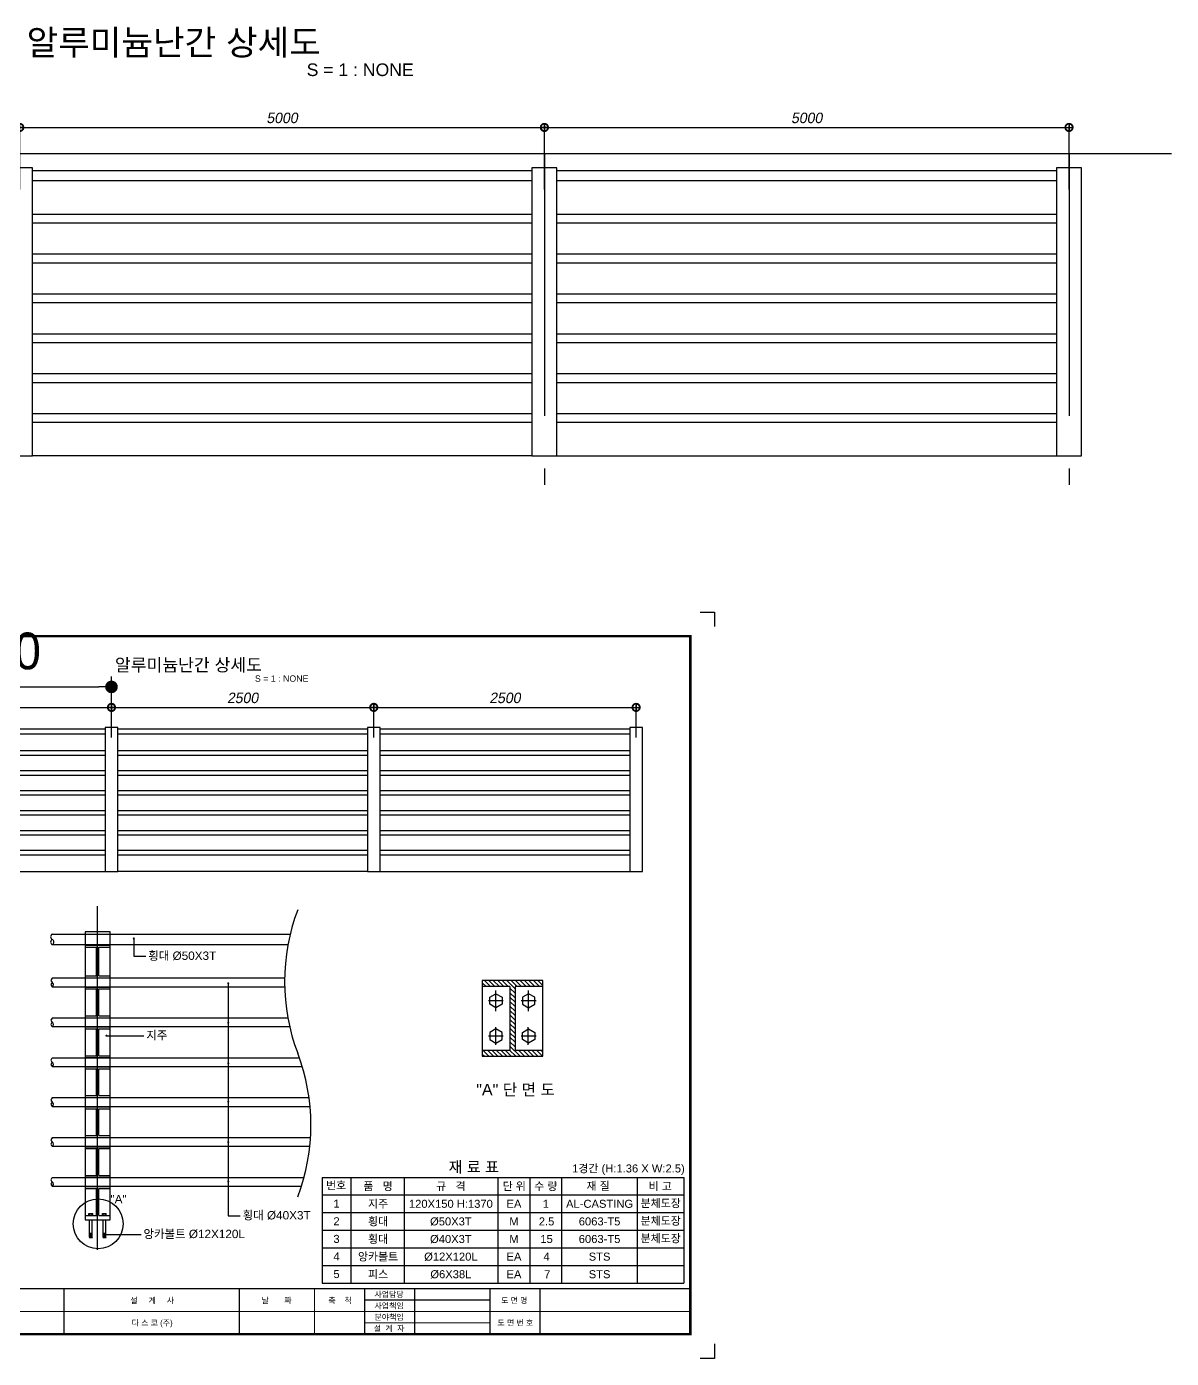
# Model space of a CAD drawing. Header units: metres. Extents: x 185094 to 267743, y 19941 to 53123.
# Drawn here: x 262288 to 267743, y 46780 to 53123 of the extents above; entities that cross this region are included whole.
import ezdxf
from ezdxf.enums import TextEntityAlignment as Align

# ---------------------------------------------------------------- set-up
doc = ezdxf.new("R2010")
doc.units = ezdxf.units.M
doc.header["$LTSCALE"] = 500
doc.linetypes.add('CENTER', pattern=[2, 1.25, -0.25, 0.25, -0.25])
doc.layers.get('Defpoints').update_dxf_attribs({"color": 150})
for name, color, linetype in [('-L-dim', 1, 'Continuous'), ('2-PYO', 7, 'Continuous'), ('BOX', 7, 'Continuous'), ('CONCM', 3, 'Continuous'), ('CS-DIML', 1, 'Continuous'), ('DEFAULT', 7, 'Continuous'), ('EP', 7, 'Continuous'), ('L-dim', 1, 'Continuous'), ('MMTXT', 4, 'Continuous'), ('T25', 7, 'Continuous'), ('일반글자', 7, 'Continuous')]:
    doc.layers.add(name, color=color, linetype=linetype)
doc.styles.add('CZ-TEXT2', font='malgun_0.ttf')
doc.styles.add('GHD', font='arial.ttf')
doc.styles.add('GHS', font='djdg.shx', dxfattribs={"oblique": 10, "bigfont": 'ghs.shx'})
doc.styles.add('HY울릉도B', font='arial.ttf')
doc.styles.add('HY울릉도L', font='arial.ttf')
doc.styles.add('STYLE1', font='arial.ttf', dxfattribs={"height": 0.22})
doc.styles.add('굴림', font='arial.ttf')
doc.styles.add('중고딕', font='arial.ttf')
doc.dimstyles.new('사본 30', dxfattribs={"dimscale": 20, "dimtxt": 2.5, "dimasz": 3.5, "dimexe": 0.5, "dimexo": 0.5, "dimgap": 1, "dimtad": 1, "dimdsep": 46, "dimtxsty": 'GHS', "dimblk1": 'DOTSMALL', "dimblk2": 'DOTSMALL', "dimsah": 1, "dimcen": 0.09, "dimclrd": 8, "dimclre": 8, "dimclrt": 7, "dimadec": 0, "dimazin": 0, "dimtfac": 1, "dimtofl": 0, "dimtmove": 0, "dimatfit": 3, "dimldrblk": 'DOTSMALL', "dimfxl": 0, "dimtolj": 1, "dimtzin": 0, "dimarcsym": 0})
doc.dimstyles.new('일반도면_100', dxfattribs={"dimscale": 120, "dimtxt": 3.5, "dimasz": 1.2, "dimexe": 1, "dimexo": 0, "dimgap": 1, "dimtad": 1, "dimdec": 0, "dimzin": 0, "dimlunit": 6, "dimtxsty": 'CZ-TEXT2', "dimblk1": 'DOT', "dimblk2": 'DOT', "dimsah": 1, "dimcen": 0.09, "dimclrd": 1, "dimclre": 1, "dimclrt": 7, "dimadec": 0, "dimazin": 0, "dimtfac": 0.072, "dimtdec": 0, "dimtix": 1, "dimtmove": 2, "dimatfit": 2, "dimldrblk": 'DOT', "dimfxl": 0, "dimtolj": 1, "dimtzin": 0, "dimarcsym": 0})
doc.dimstyles.new('조경dim-40', dxfattribs={"dimscale": 40, "dimtxt": 3, "dimasz": 0.5, "dimexe": 1, "dimexo": 1.5, "dimgap": 1, "dimtad": 1, "dimdec": 0, "dimrnd": 1, "dimzin": 0, "dimdsep": 46, "dimlunit": 6, "dimtxsty": 'HY울릉도L', "dimblk": 'DOT', "dimcen": 0.5, "dimdle": 2, "dimclrd": 1, "dimclre": 1, "dimclrt": 7, "dimadec": 0, "dimazin": 0, "dimtfac": 1, "dimtdec": 0, "dimtix": 1, "dimtmove": 0, "dimatfit": 2, "dimldrblk": 'DOT', "dimfxl": 0, "dimtolj": 1, "dimtzin": 0, "dimlwd": -1, "dimlwe": -1, "dimarcsym": 0})

# ---------------------------------------------------------------- blocks, each defined once
blk = doc.blocks.new('_Dot')
at = {"color": 0, "linetype": 'ByBlock', "lineweight": -2}
blk.add_line((-0.5, 0), (-1, 0), dxfattribs=at)
at = {"color": 0, "linetype": 'ByBlock', "const_width": 0.5}
blk.add_lwpolyline([(-0.25, 0, 1), (0.25, 0, 1)], format="xyb", close=True, dxfattribs=at)
blk = doc.blocks.new('SDFSDFDSF')
at = {"color": 0}
for p, q in [((33652.2, 10113), (33669.7, 10113)), ((33652.2, 10103.6), (33652.2, 10113)), ((33652.2, 10105.8), (33669.7, 10105.8)), ((33654.4, 10105.8), (33654.4, 10113)), ((33667.4, 10105.8), (33667.4, 10113)), ((33669.7, 10103.6), (33669.7, 10113)), ((33654.4, 10000.4), (33654.4, 10083.6)), ((33667.4, 10000.4), (33667.4, 10083.6)), ((33654.4, 10000.4), (33653.5, 9998.6)), ((33653.5, 9998.6), (33660.5, 9998.6)), ((33660.5, 9998.6), (33660.5, 10021)), ((33660.5, 10021), (33661.4, 10021)), ((33661.4, 9998.6), (33661.4, 10021)), ((33661.4, 9998.6), (33668.3, 9998.6)), ((33667.4, 10000.4), (33668.3, 9998.6))]:
    blk.add_line(p, q, dxfattribs=at)
blk = doc.blocks.new('_DOTSMALL')
at = {"color": 7}
for p, q in [((-0.295, 0), (0.295, 0)), ((0, 0.295), (0, -0.295))]:
    blk.add_line(p, q, dxfattribs=at)
at = {"color": 0, "linetype": 'ByBlock', "const_width": 0.5}
blk.add_lwpolyline([(0.062, 0, 1), (-0.062, 0, 1)], format="xyb", close=True, dxfattribs=at)
blk = doc.blocks.new('*D327')
at = {"color": 8, "lineweight": -2, "transparency": 16777216}
for p, q in [((261442.1, 49737.2), (261442.1, 49890.4)), ((261442.1, 49880.4), (262692.1, 49880.4)), ((262692.1, 49737.2), (262692.1, 49890.4))]:
    blk.add_line(p, q, dxfattribs=at)
at = {"layer": 'Defpoints', "color": 0, "transparency": 16777216}
for p in [(262692.1, 49880.4), (261442.1, 49727.2), (262692.1, 49727.2)]:
    blk.add_point(p, dxfattribs=at)
at = {"color": 8, "lineweight": -2, "transparency": 16777216, "xscale": 70, "yscale": 70, "zscale": 70, "rotation": 180}
blk.add_blockref('_DOTSMALL', (261442.1, 49880.4), dxfattribs=at)
at = {"color": 8, "lineweight": -2, "transparency": 16777216, "xscale": 70, "yscale": 70, "zscale": 70}
blk.add_blockref('_DOTSMALL', (262692.1, 49880.4), dxfattribs=at)
at = {"color": 7, "transparency": 16777216, "insert": (262067.1, 49925.4), "char_height": 50, "attachment_point": 5, "style": 'GHS'}
blk.add_mtext('\\A1;2500', dxfattribs=at)
blk = doc.blocks.new('*D328')
at = {"color": 8, "lineweight": -2, "transparency": 16777216}
for p, q in [((262692.1, 49737.2), (262692.1, 49890.4)), ((262692.1, 49880.4), (263942.1, 49880.4)), ((263942.1, 49737.2), (263942.1, 49890.4))]:
    blk.add_line(p, q, dxfattribs=at)
at = {"layer": 'Defpoints', "color": 0, "transparency": 16777216}
for p in [(263942.1, 49880.4), (262692.1, 49727.2), (263942.1, 49727.2)]:
    blk.add_point(p, dxfattribs=at)
at = {"color": 8, "lineweight": -2, "transparency": 16777216, "xscale": 70, "yscale": 70, "zscale": 70, "rotation": 180}
blk.add_blockref('_DOTSMALL', (262692.1, 49880.4), dxfattribs=at)
at = {"color": 8, "lineweight": -2, "transparency": 16777216, "xscale": 70, "yscale": 70, "zscale": 70}
blk.add_blockref('_DOTSMALL', (263942.1, 49880.4), dxfattribs=at)
at = {"color": 7, "transparency": 16777216, "insert": (263317.1, 49925.4), "char_height": 50, "attachment_point": 5, "style": 'GHS'}
blk.add_mtext('\\A1;2500', dxfattribs=at)
blk = doc.blocks.new('*D329')
at = {"color": 8, "lineweight": -2, "transparency": 16777216}
for p, q in [((263942.1, 49737.2), (263942.1, 49890.4)), ((263942.1, 49880.4), (265192.1, 49880.4)), ((265192.1, 49737.2), (265192.1, 49890.4))]:
    blk.add_line(p, q, dxfattribs=at)
at = {"layer": 'Defpoints', "color": 0, "transparency": 16777216}
for p in [(265192.1, 49880.4), (263942.1, 49727.2), (265192.1, 49727.2)]:
    blk.add_point(p, dxfattribs=at)
at = {"color": 8, "lineweight": -2, "transparency": 16777216, "xscale": 70, "yscale": 70, "zscale": 70, "rotation": 180}
blk.add_blockref('_DOTSMALL', (263942.1, 49880.4), dxfattribs=at)
at = {"color": 8, "lineweight": -2, "transparency": 16777216, "xscale": 70, "yscale": 70, "zscale": 70}
blk.add_blockref('_DOTSMALL', (265192.1, 49880.4), dxfattribs=at)
at = {"color": 7, "transparency": 16777216, "insert": (264567.1, 49925.4), "char_height": 50, "attachment_point": 5, "style": 'GHS'}
blk.add_mtext('\\A1;2500', dxfattribs=at)
blk = doc.blocks.new('*D330')
at = {"layer": 'CS-DIML', "color": 1, "lineweight": -2, "transparency": 16777216}
for p, q in [((261442.1, 49901), (261442.1, 50028)), ((262692.1, 49901), (262692.1, 50028)), ((261502.1, 49978), (262632.1, 49978))]:
    blk.add_line(p, q, dxfattribs=at)
at = {"layer": 'Defpoints', "color": 0, "transparency": 16777216}
for p in [(262692.1, 49978), (261442.1, 49901), (262692.1, 49901)]:
    blk.add_point(p, dxfattribs=at)
at = {"layer": 'CS-DIML', "color": 1, "lineweight": -2, "transparency": 16777216, "xscale": 59.99999999999995, "yscale": 59.99999999999995, "zscale": 59.99999999999995, "rotation": 180}
blk.add_blockref('_Dot', (261442.1, 49978), dxfattribs=at)
at = {"layer": 'CS-DIML', "color": 1, "lineweight": -2, "transparency": 16777216, "xscale": 59.99999999999995, "yscale": 59.99999999999995, "zscale": 59.99999999999995}
blk.add_blockref('_Dot', (262692.1, 49978), dxfattribs=at)
at = {"layer": 'CS-DIML', "color": 7, "transparency": 16777216, "insert": (262067.1, 50133.5), "char_height": 175, "attachment_point": 5, "style": 'CZ-TEXT2'}
blk.add_mtext('\\A1;1,250', dxfattribs=at)
blk = doc.blocks.new('*D325')
at = {"color": 8, "lineweight": -2, "transparency": 16777216}
for p, q in [((262255, 52346.3), (262255, 52652.7)), ((264755, 52346.3), (264755, 52652.7)), ((262255, 52642.7), (264755, 52642.7))]:
    blk.add_line(p, q, dxfattribs=at)
at = {"layer": 'Defpoints', "color": 0, "transparency": 16777216}
for p in [(264755, 52642.7), (262255, 52336.3), (264755, 52336.3)]:
    blk.add_point(p, dxfattribs=at)
at = {"color": 8, "lineweight": -2, "transparency": 16777216, "xscale": 70, "yscale": 70, "zscale": 70, "rotation": 180}
blk.add_blockref('_DOTSMALL', (262255, 52642.7), dxfattribs=at)
at = {"color": 8, "lineweight": -2, "transparency": 16777216, "xscale": 70, "yscale": 70, "zscale": 70}
blk.add_blockref('_DOTSMALL', (264755, 52642.7), dxfattribs=at)
at = {"color": 7, "transparency": 16777216, "insert": (263505, 52687.7), "char_height": 50, "attachment_point": 5, "style": 'GHS'}
blk.add_mtext('\\A1;5000', dxfattribs=at)
blk = doc.blocks.new('*D326')
at = {"color": 8, "lineweight": -2, "transparency": 16777216}
for p, q in [((264755, 52346.3), (264755, 52652.7)), ((267255, 52346.3), (267255, 52652.7)), ((264755, 52642.7), (267255, 52642.7))]:
    blk.add_line(p, q, dxfattribs=at)
at = {"layer": 'Defpoints', "color": 0, "transparency": 16777216}
for p in [(267255, 52642.7), (264755, 52336.3), (267255, 52336.3)]:
    blk.add_point(p, dxfattribs=at)
at = {"color": 8, "lineweight": -2, "transparency": 16777216, "xscale": 70, "yscale": 70, "zscale": 70, "rotation": 180}
blk.add_blockref('_DOTSMALL', (264755, 52642.7), dxfattribs=at)
at = {"color": 8, "lineweight": -2, "transparency": 16777216, "xscale": 70, "yscale": 70, "zscale": 70}
blk.add_blockref('_DOTSMALL', (267255, 52642.7), dxfattribs=at)
at = {"color": 7, "transparency": 16777216, "insert": (266005, 52687.7), "char_height": 50, "attachment_point": 5, "style": 'GHS'}
blk.add_mtext('\\A1;5000', dxfattribs=at)

msp = doc.modelspace()

# ---------------------------------------------------------------- hatches: boundary and pattern name
h = msp.add_hatch()
h.set_pattern_fill('ANSI31', color=256, scale=120, angle=90, style=0)
h.set_pattern_definition([(135, (267778.54, 41452.078), (-10.606602, -10.606602), [])])
h.paths.add_polyline_path([(264459.0998, 48218.5577), (264747.0998, 48218.5577), (264747.0998, 48247.3577), (264615.0998, 48247.3577), (264615.0998, 48550.9577), (264747.0998, 48550.9577), (264747.0998, 48579.7577), (264459.0998, 48579.7577), (264459.0998, 48550.9577), (264591.0998, 48550.9577), (264591.0998, 48247.3577), (264459.0998, 48247.3577)])

# ---------------------------------------------------------------- linework, layer by layer
for p, q in [((258835.8349, 52518.3703), (267742.7037, 52518.3703)), ((262315.0333, 52450.3419), (262195.0333, 52450.3419)), ((262315.0333, 51078.3419), (262315.0333, 52450.3419)), ((264815.0333, 52450.3419), (264695.0333, 52450.3419)), ((264695.0333, 52450.3419), (264695.0333, 51078.3419)), ((264815.0333, 51078.3419), (264815.0333, 52450.3419)), ((267315.0333, 52450.3419), (267195.0333, 52450.3419)), ((267195.0333, 52450.3419), (267195.0333, 51078.3419)), ((267315.0333, 51078.3419), (267315.0333, 52450.3419)), ((262195.0333, 51078.3419), (262315.0333, 51078.3419)), ((264695.0333, 51078.3419), (264815.0333, 51078.3419)), ((267195.0333, 51078.3419), (267315.0333, 51078.3419)), ((262722.1386, 49784.2115), (262662.1386, 49784.2115)), ((262662.1386, 49784.2115), (262662.1386, 49098.2115)), ((262722.1386, 49098.2115), (262722.1386, 49784.2115)), ((263972.1386, 49784.2115), (263912.1386, 49784.2115)), ((263912.1386, 49784.2115), (263912.1386, 49098.2115)), ((263972.1386, 49098.2115), (263972.1386, 49784.2115)), ((265222.1386, 49784.2115), (265162.1386, 49784.2115)), ((265162.1386, 49784.2115), (265162.1386, 49098.2115)), ((265222.1386, 49098.2115), (265222.1386, 49784.2115)), ((262662.1386, 49098.2115), (262722.1386, 49098.2115)), ((263912.1386, 49098.2115), (263972.1386, 49098.2115)), ((265162.1386, 49098.2115), (265222.1386, 49098.2115)), ((262686.2303, 48812.204), (262566.2303, 48812.204)), ((262566.2303, 48812.204), (262566.2303, 47440.204)), ((262686.2303, 47440.204), (262686.2303, 48812.204)), ((264747.0998, 48579.7577), (264459.0998, 48579.7577)), ((264459.0998, 48579.7577), (264459.0998, 48218.5577)), ((264591.0998, 48550.9577), (264459.0998, 48550.9577)), ((264591.0998, 48550.9577), (264591.0998, 48247.3577)), ((264747.0998, 48550.9577), (264615.0998, 48550.9577)), ((264615.0998, 48550.9577), (264615.0998, 48247.3577)), ((264747.0998, 48218.5577), (264747.0998, 48579.7577)), ((264459.0998, 48247.3577), (264591.0998, 48247.3577)), ((264459.0998, 48218.5577), (264747.0998, 48218.5577)), ((264615.0998, 48247.3577), (264747.0998, 48247.3577)), ((262566.2303, 47440.204), (262686.2303, 47440.204))]:
    msp.add_line(p, q)
at = {"color": 1, "linetype": 'CENTER', "ltscale": 2}
for p, q in [((264755.0333, 52518.3703), (264755.0333, 50940.5162)), ((267255.0333, 52518.3703), (267255.0333, 50940.5162)), ((264524.1023, 48434.3558), (264524.1023, 48531.5468)), ((264679.9808, 48434.3558), (264679.9808, 48531.5468)), ((264559.2007, 48483.1577), (264489.0038, 48483.1577)), ((264715.0792, 48483.1577), (264644.8823, 48483.1577)), ((264524.1023, 48272.5621), (264524.1023, 48357.7532)), ((264678.4808, 48272.5621), (264678.4808, 48357.7532)), ((264559.2007, 48315.1577), (264489.0038, 48315.1577)), ((264715.0792, 48315.1577), (264644.8823, 48315.1577))]:
    msp.add_line(p, q, dxfattribs=at)
at = {"color": 240, "true_color": 0xed1f24}
msp.add_line((262626.2303, 47297.1038), (262626.2303, 48934.0368), dxfattribs=at)
at = {"color": 32, "true_color": 0xcd6928}
for p, q in [((262566.2303, 47460.204), (262621.2303, 47460.204)), ((262631.2303, 47460.204), (262686.2303, 47460.204))]:
    msp.add_line(p, q, dxfattribs=at)
for points in [[(265496.5832, 50334.7126), (265565.8139, 50334.7126), (265565.8139, 50265.4818)], [(265565.8139, 46849.1741), (265565.8139, 46779.9434), (265496.5832, 46779.9434)]]:
    msp.add_lwpolyline(points)
for points in [[(264524.1023, 48516.7577), (264553.2007, 48499.9577), (264553.2007, 48466.3577), (264524.1023, 48449.5577), (264495.0038, 48466.3577), (264495.0038, 48499.9577)], [(264679.9808, 48516.7577), (264650.8823, 48499.9577), (264650.8823, 48466.3577), (264679.9808, 48449.5577), (264709.0792, 48466.3577), (264709.0792, 48499.9577)], [(264524.1023, 48281.5577), (264553.2007, 48298.3577), (264553.2007, 48331.9577), (264524.1023, 48348.7577), (264495.0038, 48331.9577), (264495.0038, 48298.3577)], [(264679.9808, 48281.5577), (264650.8823, 48298.3577), (264650.8823, 48331.9577), (264679.9808, 48348.7577), (264709.0792, 48331.9577), (264709.0792, 48298.3577)]]:
    msp.add_lwpolyline(points, close=True)
at = {"color": 0}
msp.add_circle((262628.6191, 47420.7816), 118.8575, dxfattribs=at)
at = {"layer": 'BOX', "color": 4, "const_width": 12}
msp.add_lwpolyline([(260674.4293, 50219.328), (265450.4293, 50219.328), (265450.4293, 46895.328), (260674.4293, 46895.328)], close=True, dxfattribs=at)
at = {"layer": 'BOX', "color": 4, "const_width": 6}
for points in [[(265450.4293, 47111.328), (260674.4293, 47111.328)], [(262465.4293, 47111.328), (262465.4293, 46895.328)], [(263301.2293, 47111.328), (263301.2293, 46895.328)], [(263659.4293, 47111.328), (263659.4293, 46895.328)], [(263898.2293, 47111.328), (263898.2293, 46895.328)], [(264137.0293, 47111.328), (264137.0293, 46895.328)], [(264495.2293, 47111.328), (264495.2293, 46895.328)], [(264734.0293, 47111.328), (264734.0293, 46895.328)], [(265450.4293, 47003.328), (260674.4293, 47003.328)], [(264495.2293, 47057.328), (263898.2293, 47057.328)], [(264495.2293, 46949.328), (263898.2293, 46949.328)]]:
    msp.add_lwpolyline(points, dxfattribs=at)
at = {"layer": 'CONCM', "color": 7}
for p, q in [((264087.0157, 47641.901), (264087.0157, 47138.8024)), ((264533.3859, 47641.901), (264533.3859, 47138.8024)), ((264685.8382, 47641.901), (264685.8382, 47138.8024)), ((264836.4771, 47641.901), (264836.4771, 47138.8024))]:
    msp.add_line(p, q, dxfattribs=at)
at = {"layer": 'DEFAULT'}
for p, q in [((262315.0333, 52438.3419), (264695.0333, 52438.3419)), ((264815.0333, 52438.3419), (267195.0333, 52438.3419)), ((264695.0333, 52388.3419), (262315.0333, 52388.3419)), ((267195.0333, 52388.3419), (264815.0333, 52388.3419)), ((264695.0333, 52228.3419), (262315.0333, 52228.3419)), ((267195.0333, 52228.3419), (264815.0333, 52228.3419)), ((262315.0333, 52188.3419), (264695.0333, 52188.3419)), ((264815.0333, 52188.3419), (267195.0333, 52188.3419)), ((264695.0333, 52038.3419), (262315.0333, 52038.3419)), ((267195.0333, 52038.3419), (264815.0333, 52038.3419)), ((262315.0333, 51998.3419), (264695.0333, 51998.3419)), ((264815.0333, 51998.3419), (267195.0333, 51998.3419)), ((264695.0333, 51848.3419), (262315.0333, 51848.3419)), ((267195.0333, 51848.3419), (264815.0333, 51848.3419)), ((262315.0333, 51808.3419), (264695.0333, 51808.3419)), ((264815.0333, 51808.3419), (267195.0333, 51808.3419)), ((264695.0333, 51658.3419), (262315.0333, 51658.3419)), ((267195.0333, 51658.3419), (264815.0333, 51658.3419)), ((262315.0333, 51618.3419), (264695.0333, 51618.3419)), ((264815.0333, 51618.3419), (267195.0333, 51618.3419)), ((264695.0333, 51468.3419), (262315.0333, 51468.3419)), ((267195.0333, 51468.3419), (264815.0333, 51468.3419)), ((262315.0333, 51428.3419), (264695.0333, 51428.3419)), ((264815.0333, 51428.3419), (267195.0333, 51428.3419)), ((264695.0333, 51278.3419), (262315.0333, 51278.3419)), ((267195.0333, 51278.3419), (264815.0333, 51278.3419)), ((262315.0333, 51238.3419), (264695.0333, 51238.3419)), ((264815.0333, 51238.3419), (267195.0333, 51238.3419)), ((264695.0333, 51078.3419), (262315.0333, 51078.3419)), ((264815.0333, 51078.3419), (267195.0333, 51078.3419)), ((261472.1386, 49778.2115), (262662.1386, 49778.2115)), ((262662.1386, 49753.2115), (261472.1386, 49753.2115)), ((262722.1386, 49778.2115), (263912.1386, 49778.2115)), ((263912.1386, 49753.2115), (262722.1386, 49753.2115)), ((263972.1386, 49778.2115), (265162.1386, 49778.2115)), ((265162.1386, 49753.2115), (263972.1386, 49753.2115)), ((262662.1386, 49673.2115), (261472.1386, 49673.2115)), ((263912.1386, 49673.2115), (262722.1386, 49673.2115)), ((265162.1386, 49673.2115), (263972.1386, 49673.2115)), ((261472.1386, 49653.2115), (262662.1386, 49653.2115)), ((262722.1386, 49653.2115), (263912.1386, 49653.2115)), ((263972.1386, 49653.2115), (265162.1386, 49653.2115)), ((262662.1386, 49578.2115), (261472.1386, 49578.2115)), ((261472.1386, 49558.2115), (262662.1386, 49558.2115)), ((263912.1386, 49578.2115), (262722.1386, 49578.2115)), ((262722.1386, 49558.2115), (263912.1386, 49558.2115)), ((265162.1386, 49578.2115), (263972.1386, 49578.2115)), ((263972.1386, 49558.2115), (265162.1386, 49558.2115)), ((262662.1386, 49483.2115), (261472.1386, 49483.2115)), ((263912.1386, 49483.2115), (262722.1386, 49483.2115)), ((265162.1386, 49483.2115), (263972.1386, 49483.2115)), ((261472.1386, 49463.2115), (262662.1386, 49463.2115)), ((262722.1386, 49463.2115), (263912.1386, 49463.2115)), ((263972.1386, 49463.2115), (265162.1386, 49463.2115)), ((262662.1386, 49388.2115), (261472.1386, 49388.2115)), ((261472.1386, 49368.2115), (262662.1386, 49368.2115)), ((263912.1386, 49388.2115), (262722.1386, 49388.2115)), ((262722.1386, 49368.2115), (263912.1386, 49368.2115)), ((265162.1386, 49388.2115), (263972.1386, 49388.2115)), ((263972.1386, 49368.2115), (265162.1386, 49368.2115)), ((262662.1386, 49293.2115), (261472.1386, 49293.2115)), ((263912.1386, 49293.2115), (262722.1386, 49293.2115)), ((265162.1386, 49293.2115), (263972.1386, 49293.2115)), ((261472.1386, 49273.2115), (262662.1386, 49273.2115)), ((262722.1386, 49273.2115), (263912.1386, 49273.2115)), ((263972.1386, 49273.2115), (265162.1386, 49273.2115)), ((262662.1386, 49198.2115), (261472.1386, 49198.2115)), ((261472.1386, 49178.2115), (262662.1386, 49178.2115)), ((263912.1386, 49198.2115), (262722.1386, 49198.2115)), ((262722.1386, 49178.2115), (263912.1386, 49178.2115)), ((265162.1386, 49198.2115), (263972.1386, 49198.2115)), ((263972.1386, 49178.2115), (265162.1386, 49178.2115)), ((261472.1386, 49098.2115), (262662.1386, 49098.2115)), ((263912.1386, 49098.2115), (262722.1386, 49098.2115)), ((263972.1386, 49098.2115), (265162.1386, 49098.2115)), ((262410.1558, 48800.204), (263543.6788, 48800.204)), ((263532.9705, 48750.204), (262410.1558, 48750.204)), ((263516.8626, 48590.204), (262410.1558, 48590.204)), ((262410.1558, 48550.204), (263517.0425, 48550.204)), ((263532.7146, 48400.204), (262410.1558, 48400.204)), ((262410.1558, 48360.204), (263540.996, 48360.204)), ((263587.9958, 48210.204), (262410.1558, 48210.204)), ((262410.1558, 48170.204), (263601.1262, 48170.204)), ((263633.8908, 48020.204), (262410.1558, 48020.204)), ((262410.1558, 47980.204), (263638.4662, 47980.204)), ((263640.6514, 47830.204), (262410.1558, 47830.204)), ((262410.1558, 47790.204), (263637.2555, 47790.204)), ((263609.1357, 47640.204), (262410.1558, 47640.204)), ((262410.1558, 47600.204), (263597.3408, 47600.204))]:
    msp.add_line(p, q, dxfattribs=at)
at = {"layer": 'DEFAULT', "color": 32, "true_color": 0xcd6928}
for p, q in [((262566.2303, 48748.204), (262686.2303, 48748.204)), ((262566.2303, 48738.204), (262621.2303, 48738.204)), ((262621.2303, 48601.204), (262621.2303, 48738.204)), ((262631.2303, 48738.204), (262686.2303, 48738.204)), ((262631.2303, 48601.204), (262631.2303, 48738.204)), ((262566.2303, 48601.204), (262621.2303, 48601.204)), ((262566.2303, 48592.204), (262686.2303, 48592.204)), ((262631.2303, 48601.204), (262686.2303, 48601.204)), ((262566.2303, 48548.204), (262686.2303, 48548.204)), ((262566.2303, 48539.204), (262621.2303, 48539.204)), ((262621.2303, 48411.204), (262621.2303, 48539.204)), ((262631.2303, 48411.204), (262631.2303, 48539.204)), ((262631.2303, 48539.204), (262686.2303, 48539.204)), ((262566.2303, 48411.204), (262621.2303, 48411.204)), ((262566.2303, 48402.204), (262686.2303, 48402.204)), ((262631.2303, 48411.204), (262686.2303, 48411.204)), ((262566.2303, 48358.204), (262686.2303, 48358.204)), ((262566.2303, 48349.204), (262621.2303, 48349.204)), ((262621.2303, 48221.204), (262621.2303, 48349.204)), ((262631.2303, 48221.204), (262631.2303, 48349.204)), ((262631.2303, 48349.204), (262686.2303, 48349.204)), ((262566.2303, 48221.204), (262621.2303, 48221.204)), ((262566.2303, 48212.204), (262686.2303, 48212.204)), ((262631.2303, 48221.204), (262686.2303, 48221.204)), ((262566.2303, 48168.204), (262686.2303, 48168.204)), ((262566.2303, 48159.204), (262621.2303, 48159.204)), ((262621.2303, 48031.204), (262621.2303, 48159.204)), ((262631.2303, 48031.204), (262631.2303, 48159.204)), ((262631.2303, 48159.204), (262686.2303, 48159.204)), ((262566.2303, 48031.204), (262621.2303, 48031.204)), ((262566.2303, 48022.204), (262686.2303, 48022.204)), ((262631.2303, 48031.204), (262686.2303, 48031.204)), ((262566.2303, 47978.204), (262686.2303, 47978.204)), ((262566.2303, 47969.204), (262621.2303, 47969.204)), ((262621.2303, 47841.204), (262621.2303, 47969.204)), ((262631.2303, 47841.204), (262631.2303, 47969.204)), ((262631.2303, 47969.204), (262686.2303, 47969.204)), ((262566.2303, 47841.204), (262621.2303, 47841.204)), ((262566.2303, 47832.204), (262686.2303, 47832.204)), ((262631.2303, 47841.204), (262686.2303, 47841.204)), ((262566.2303, 47788.204), (262686.2303, 47788.204)), ((262566.2303, 47779.204), (262621.2303, 47779.204)), ((262621.2303, 47651.204), (262621.2303, 47779.204)), ((262631.2303, 47651.204), (262631.2303, 47779.204)), ((262631.2303, 47779.204), (262686.2303, 47779.204)), ((262566.2303, 47651.204), (262621.2303, 47651.204)), ((262566.2303, 47642.204), (262686.2303, 47642.204)), ((262631.2303, 47651.204), (262686.2303, 47651.204)), ((262566.2303, 47598.204), (262686.2303, 47598.204)), ((262566.2303, 47589.204), (262621.2303, 47589.204)), ((262621.2303, 47460.204), (262621.2303, 47589.204)), ((262631.2303, 47460.204), (262631.2303, 47589.204)), ((262631.2303, 47589.204), (262686.2303, 47589.204))]:
    msp.add_line(p, q, dxfattribs=at)
at = {"layer": 'DEFAULT', "color": 5}
for centre, start, end in [((264475.3984, 48574.5149), 159.12403697, 200.87596303), ((262683.9349, 47891.2825), 339.12403697, 20.87596303)]:
    msp.add_arc(centre, 958.6642, start, end, dxfattribs=at)
at = {"layer": 'DEFAULT'}
for centre, radius, start, end in [((262416.0271, 48787.704), 13.8102, 115.15965163, 244.84034837), ((262416.0271, 48762.704), 13.8102, 115.15965163, 244.84034837), ((262404.2845, 48762.704), 13.8102, 295.15965163, 64.84034837), ((262414.8529, 48580.204), 11.0482, 115.15965163, 244.84034837), ((262414.8529, 48560.204), 11.0482, 115.15965163, 244.84034837), ((262405.4588, 48560.204), 11.0482, 295.15965163, 64.84034837), ((262414.8529, 48390.204), 11.0482, 115.15965163, 244.84034837), ((262414.8529, 48370.204), 11.0482, 115.15965163, 244.84034837), ((262405.4588, 48370.204), 11.0482, 295.15965163, 64.84034837), ((262414.8529, 48200.204), 11.0482, 115.15965163, 244.84034837), ((262414.8529, 48180.204), 11.0482, 115.15965163, 244.84034837), ((262405.4588, 48180.204), 11.0482, 295.15965163, 64.84034837), ((262414.8529, 48010.204), 11.0482, 115.15965163, 244.84034837), ((262414.8529, 47990.204), 11.0482, 115.15965163, 244.84034837), ((262405.4588, 47990.204), 11.0482, 295.15965163, 64.84034837), ((262414.8529, 47820.204), 11.0482, 115.15965163, 244.84034837), ((262414.8529, 47800.204), 11.0482, 115.15965163, 244.84034837), ((262405.4588, 47800.204), 11.0482, 295.15965163, 64.84034837), ((262414.8529, 47630.204), 11.0482, 115.15965163, 244.84034837), ((262414.8529, 47610.204), 11.0482, 115.15965163, 244.84034837), ((262405.4588, 47610.204), 11.0482, 295.15965163, 64.84034837)]:
    msp.add_arc(centre, radius, start, end, dxfattribs=at)
at = {"layer": 'MMTXT', "color": 7}
for p, q in [((263695.9574, 47641.901), (265418.776, 47641.901)), ((263695.9574, 47641.901), (263695.9574, 47138.8024)), ((263832.6311, 47641.901), (263832.6311, 47138.8024)), ((265196.4663, 47641.901), (265196.4663, 47138.8024)), ((265418.776, 47641.901), (265418.776, 47138.8024)), ((263695.9574, 47558.0512), (265418.776, 47558.0512)), ((263695.9574, 47474.2015), (265418.776, 47474.2015)), ((263695.9574, 47390.3517), (265418.776, 47390.3517)), ((263695.9574, 47306.5019), (265418.776, 47306.5019)), ((263695.9574, 47222.6522), (265418.776, 47222.6522)), ((263695.9574, 47138.8024), (265418.776, 47138.8024))]:
    msp.add_line(p, q, dxfattribs=at)

# ---------------------------------------------------------------- block references
for p in [(228932.7954, 37356.6232), (228997.7954, 37356.6232)]:
    msp.add_blockref('SDFSDFDSF', p)

# ---------------------------------------------------------------- texts
at = {"layer": '-L-dim', "color": 0, "style": '중고딕'}
for s, p in [('횡대 Ø50X3T', (262867.2512, 48697.7087)), ('지주', (262858.2048, 48318.7617)), ('"A"', (262687.4705, 47538.2747)), ('횡대 Ø40X3T', (263317.1615, 47461.6245)), ('앙카볼트 Ø12X120L', (262844.6269, 47372.6513))]:
    msp.add_text(s, height=40, rotation=0.00000001, dxfattribs=at).set_placement(p, align=Align.MIDDLE_LEFT)
at = {"color": 7, "linetype": 'ByBlock', "style": 'STYLE1'}
for s, height, p in [('1경간 (H:1.36 X W:2.5)', 38.113527, (265155.5767, 47684.4969)), ('번호', 38.11353, (263762.6416, 47603.6324)), ('품   명', 38.11353, (263962.4004, 47599.9761)), ('규   격', 38.11353, (264309.4017, 47599.9761)), ('단 위', 38.11353, (264611.2567, 47599.9761)), ('수 량', 38.11353, (264761.9919, 47599.9761)), ('재 질', 38.11353, (265010.9722, 47601.2122)), ('비 고', 38.11353, (265307.0406, 47599.9761)), ('1', 38.1135, (263764.468, 47516.8006)), ('지주', 38.11353, (263962.4004, 47516.1263)), ('120X150 H:1370', 38.113527, (264309.4017, 47516.1263)), ('EA', 38.11353, (264610.0429, 47516.1263)), ('1', 38.1135, (264761.8858, 47516.1263)), ('AL-CASTING', 38.11353, (265018.0076, 47516.1263)), ('분체도장', 38.11353, (265309.1973, 47518.886)), ('2', 38.1135, (263764.468, 47432.9509)), ('횡대', 38.11353, (263962.4004, 47432.2766)), ('Ø50X3T', 38.11353, (264309.4017, 47432.2766)), ('M', 38.1135, (264610.0429, 47432.2766)), ('2.5', 38.11353, (264765.4285, 47432.2766)), ('6063-T5', 38.11353, (265018.0076, 47432.2766)), ('분체도장', 38.11353, (265309.1973, 47435.0363)), ('3', 38.1135, (263764.468, 47349.1011)), ('횡대', 38.11353, (263962.4004, 47348.4268)), ('Ø40X3T', 38.11353, (264309.4017, 47348.4268)), ('M', 38.1135, (264610.0429, 47348.4268)), ('15', 38.11353, (264765.4285, 47348.4268)), ('6063-T5', 38.11353, (265018.0076, 47348.4268)), ('분체도장', 38.11353, (265309.1973, 47351.1865)), ('4', 38.1135, (263764.468, 47265.2514)), ('앙카볼트', 38.11353, (263962.4004, 47264.5771)), ('Ø12X120L', 38.11353, (264309.4017, 47264.5771)), ('EA', 38.11353, (264610.0429, 47264.5771)), ('4', 38.1135, (264765.4285, 47264.5771)), ('STS', 38.11353, (265018.0076, 47264.5771)), ('5', 38.1135, (263764.468, 47181.4016)), ('피스', 38.11353, (263962.4004, 47180.7273)), ('Ø6X38L', 38.11353, (264309.4017, 47180.7273)), ('EA', 38.11353, (264610.0429, 47180.7273)), ('7', 38.1135, (264768.6723, 47180.7273)), ('STS', 38.11353, (265018.0076, 47180.7273))]:
    msp.add_text(s, height=height, dxfattribs=at).set_placement(p, align=Align.MIDDLE_CENTER)
at = {"layer": '2-PYO', "color": 7, "style": 'GHD'}
for height, p in [(120, (262988.7303, 52951.4266)), (60, (263058.9871, 50034.7538))]:
    msp.add_text('알루미늄난간 상세도', height=height, dxfattribs=at).set_placement(p, align=Align.BOTTOM_CENTER)
at = {"layer": 'EP', "attachment_point": 1, "style": '굴림'}
for s, insert, char_height in [('"A" 단 면 도', (264430.2471, 48087.1772), 54.675), ('재 료 표', (264298.4283, 47718.3047), 52.92335)]:
    msp.add_mtext(s, dxfattribs=dict(at, insert=insert, char_height=char_height))
at = {"layer": 'T25', "style": 'HY울릉도B'}
for height, p in [(60, (263877.1781, 52917.4051)), (30, (263503.211, 50017.7431))]:
    msp.add_text('S = 1 : NONE', height=height, dxfattribs=at).set_placement(p, align=Align.MIDDLE_CENTER)
at = {"layer": '일반글자', "color": 7, "style": '굴림'}
for s, p in [('설     계     사', (262886.0224, 47042.1239)), ('날       짜', (263479.0325, 47042.1239)), ('축    척', (263781.2137, 47042.1239)), ('사업담당', (264014.9595, 47070.9572)), ('도 면 명', (264611.4995, 47042.1239)), ('사업책임', (264014.9595, 47016.9572)), ('다 스 코 (주)', (262886.0224, 46935.7518)), ('설  계  자', (264014.9595, 46908.9572)), ('분야책임', (264014.9595, 46962.9572)), ('도 면 번 호', (264616.3577, 46935.7518))]:
    msp.add_text(s, height=27, dxfattribs=at).set_placement(p, align=Align.CENTER)

# ---------------------------------------------------------------- dimensions: what is measured, and where the dimension line sits
at = {"color": 0}
for base, p1, p2, picture, middle in [((264755.0333, 52642.6889), (262255.0333, 52336.3103), (264755.0333, 52336.3103), '*D325', (263505.0333, 52687.6889)), ((267255.0333, 52642.6889), (264755.0333, 52336.3103), (267255.0333, 52336.3103), '*D326', (266005.0333, 52687.6889)), ((262692.1386, 49880.385), (261442.1386, 49727.1957), (262692.1386, 49727.1957), '*D327', (262067.1386, 49925.385)), ((263942.1386, 49880.385), (262692.1386, 49727.1957), (263942.1386, 49727.1957), '*D328', (263317.1386, 49925.385)), ((265192.1386, 49880.385), (263942.1386, 49727.1957), (265192.1386, 49727.1957), '*D329', (264567.1386, 49925.385))]:
    dim = msp.add_linear_dim(base=base, p1=p1, p2=p2, dimstyle='사본 30', override={"dimlfac": 2}, dxfattribs=at)
    dim.commit()
    dim.dimension.update_dxf_attribs({"geometry": picture, "text_midpoint": middle})
at = {"layer": 'CS-DIML'}
dim = msp.add_linear_dim(base=(262692.1386, 49977.9506), p1=(261442.1386, 49901.0216), p2=(262692.1386, 49901.0216), dimstyle='일반도면_100', override={"dimscale": 50}, dxfattribs=at)
dim.commit()
dim.dimension.update_dxf_attribs({"geometry": '*D330', "text_midpoint": (262067.1386, 50133.5212)})

# ---------------------------------------------------------------- leaders
at = {"layer": 'L-dim'}
for points in [[(262798.5555, 48779.9495), (262798.5555, 48695.6044), (262855.9052, 48695.6044)], [(263248.4658, 48566.2209), (263248.4658, 47459.5201), (263305.8155, 47459.5201)], [(263248.4658, 48378.9006), (263248.4658, 47459.5201), (263305.8155, 47459.5201)], [(262668.1629, 48316.6574), (262789.5091, 48316.6574), (262846.8588, 48316.6574)], [(263248.4658, 48184.946), (263248.4658, 47459.5201), (263305.8155, 47459.5201)], [(263248.4658, 48002.4964), (263248.4658, 47459.5201), (263305.8155, 47459.5201)], [(263248.4658, 47809.48), (263248.4658, 47459.5201), (263305.8155, 47459.5201)], [(263248.4658, 47622.5145), (263248.4658, 47459.5201), (263305.8155, 47459.5201)], [(262654.585, 47370.547), (262775.9313, 47370.547), (262833.2809, 47370.547)]]:
    msp.add_leader(points, dimstyle='조경dim-40', override={"dimscale": 20}, dxfattribs=at)

doc.saveas('drawing.dxf')
